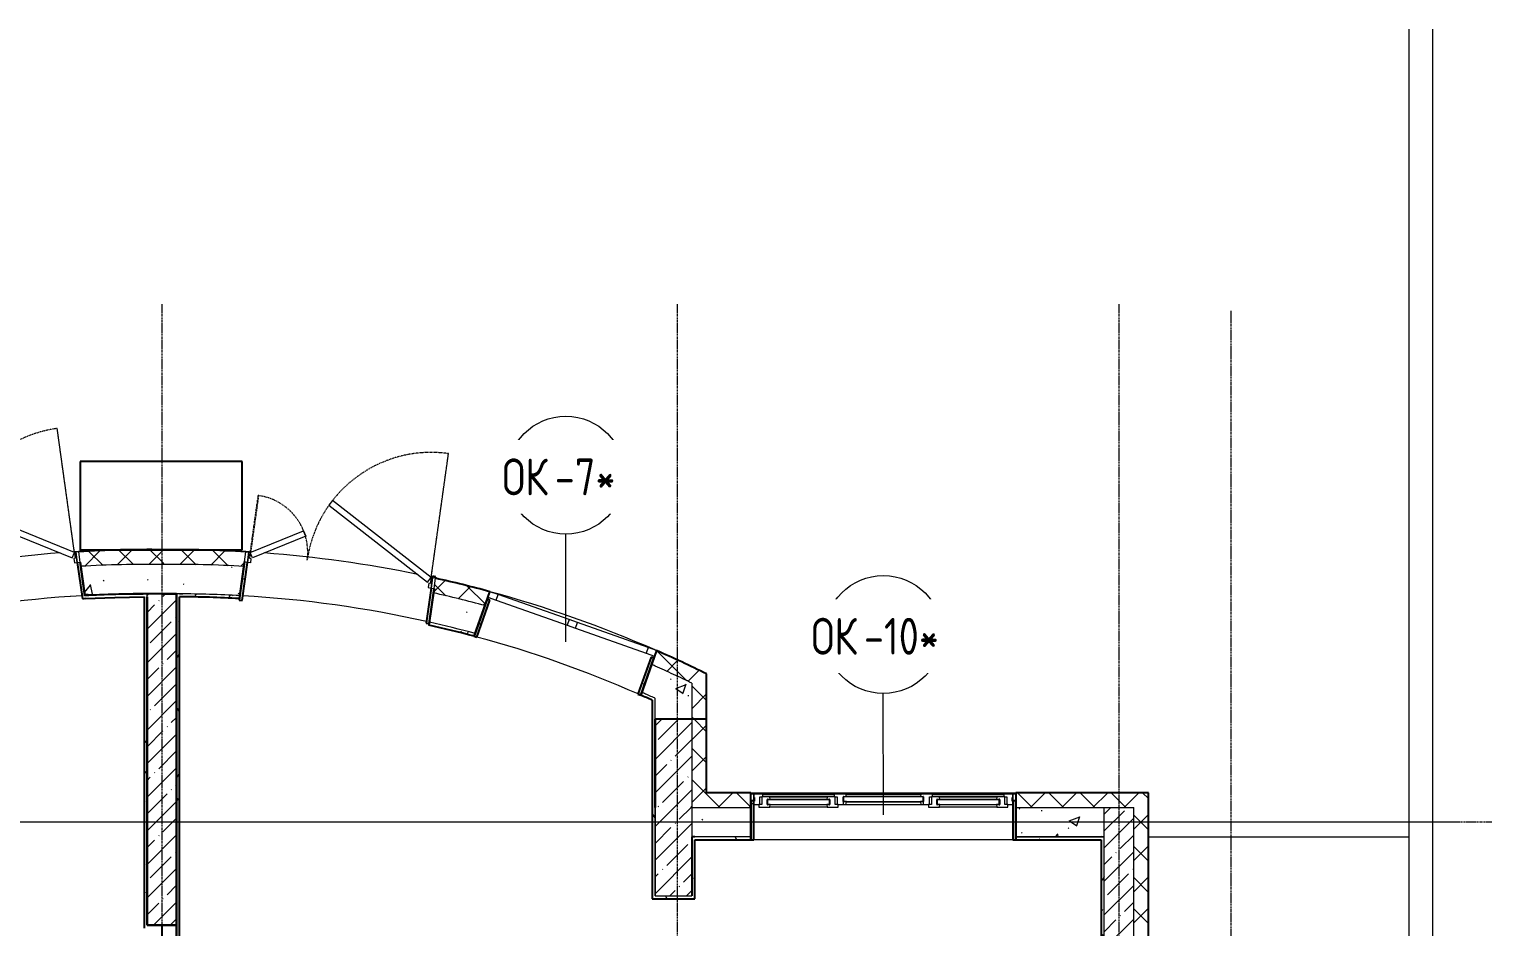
# Model space of a CAD drawing. Header units: millimetres. Extents: x -11854 to 4360091, y -19344 to 4989148.
# Drawn here: x 108003 to 117934, y 22007 to 28101 of the extents above; entities that cross this region are included whole.
import ezdxf

# ---------------------------------------------------------------- set-up
doc = ezdxf.new("R2010")
doc.units = ezdxf.units.MM
doc.linetypes.add('Линия сетки', pattern=[22.225, 12.7, -3.175, 3.175, -3.175])
doc.linetypes.add('Штрих', pattern=[6.35, 3.175, -3.175])
for name, color, linetype, lineweight in [('A-DOOR', 254, 'Continuous', 9), ('A-DOOR-FRAM', 254, 'Continuous', 18), ('A-FLOR', 254, 'Continuous', 9), ('A-GLAZ', 254, 'Continuous', 9), ('A-GLAZ-IDEN', 254, 'Continuous', 9), ('A-WALL', 254, 'Continuous', 9), ('S-GRID', 254, 'Continuous', 9)]:
    doc.layers.add(name, color=color, linetype=linetype, lineweight=lineweight)
doc.styles.add('ISOCPEUR_2', font='isocpeur.ttf', dxfattribs={"width": 0.8, "height": 250})
pattern_1 = [(45, (542041.67, 20914.14), (-114.04925, 114.04925), []), (45, (542155.72, 20914.14), (-114.04925, 114.04925), [201.613, -40.323, 3.353, -36.97])]
pattern_2 = [(45, (542041.67, 20914.14), (-106.066017, 106.066017), []), (135, (542041.67, 20914.14), (-106.066017, -106.066017), [])]
pattern_3 = [(50, (542041.7, 20914.14), (728.7365, -63.7558), [76.2, -838.2]), (355, (542041.7, 20914.14), (-140.9716, 764.2276), [60.96, -670.56]), (100.451, (542102.4, 20908.8), (587.77, 700.4668), [64.76, -712.36]), (46.184, (542041.7, 21117.3), (1084.3162, -168.171), [114.3, -1257.3]), (96.636, (542132, 21103.3), (949.61, 989.7098), [97.14, -1068.54]), (351.184, (542041.7, 21117.3), (949.6206, 989.7012), [91.44, -1005.84]), (21, (542143.3, 21066.54), (606.4579, -409.0606), [76.2, -838.2]), (326, (542143.3, 21066.54), (247.2083, 736.7529), [60.96, -670.56]), (71.451, (542193.8, 21032.46), (853.6683, 327.6855), [64.76, -712.36]), (37.5, (542041.67, 20914.14), (12.3547, 338.22012), [6.706, -655.726, 6.706, -674.014, -673.1]), (37.5, (542041.67, 20914.14), (12.3547, 338.22012), [-1343.152, 6.706, -666.394]), (7.5, (542041.67, 20914.14), (267.27887, 400.72213), [6.706, -381.406, 6.706, -640.486, -256.54]), (7.5, (542041.67, 20914.14), (267.27887, 400.72213), [-1035.304, 6.706, -249.834]), (327.5, (541815.1, 20914.14), (542.36333, -22.91534), [6.706, -247.294, 6.706, -785.774, -1051.56]), (327.5, (541815.1, 20914.14), (542.36333, -22.91534), [-1046.48, 6.706, -1044.854]), (317.5, (541713.5, 20914.14), (592.51696, 101.7071), [6.706, -323.494, 6.706, -519.582, -746.76]), (317.5, (541713.5, 20914.14), (592.51696, 101.7071), [-856.488, 6.706, -740.054])]
pattern_4 = [(0, (542041.67, 20914.14), (406.4, 101.6), [33.528, -271.272, 33.528, -271.272, -1625.6]), (0, (542041.67, 20914.14), (406.4, 101.6), [-609.6, 33.528, -576.072, 33.528, -271.272, -711.2]), (0, (542041.67, 20914.14), (406.4, 101.6), [-1524, 33.528, -169.672, 33.528, -474.472]), (120, (542194.07, 20964.94), (-291.18818, 301.152724), [33.528, -271.272, 33.528, -1896.872]), (120, (542194.07, 20964.94), (-291.18818, 301.152724), [-338.328, -271.272, 33.528, -576.072, -1016]), (120, (542194.07, 20964.94), (-291.18818, 301.152724), [-1219.2, 33.528, -271.272, 33.528, -677.672]), (120, (542194.07, 20964.94), (-291.18818, 301.152724), [-1557.528, -169.672, 33.528, -474.472]), (240, (542244.87, 21168.14), (-115.21182, -402.752724), [33.528, -271.272, 33.528, -1896.872]), (240, (542244.87, 21168.14), (-115.21182, -402.752724), [-338.328, -271.272, 33.528, -576.072, -1016]), (240, (542244.87, 21168.14), (-115.21182, -402.752724), [-1219.2, 33.528, -271.272, 33.528, -677.672]), (240, (542244.87, 21168.14), (-115.21182, -402.752724), [-1557.528, -169.672, 33.528, -474.472])]

# ---------------------------------------------------------------- blocks, each defined once
blk = doc.blocks.new('BIMLIB_Окно_Трехстворчатое_Wintech_СФрамугойСнизу_ГОСТ30674-99 - 1800Х1800-7464797-1А')
at = {"layer": 'A-GLAZ'}
for p, q in [((-755, 140), (-775, 140)), ((-755, 95), (-755, 140)), ((-694.8, 140), (-207.5, 140)), ((-210.3, 123.5), (-692, 123.5)), ((-646.8, 121.5), (-255.5, 121.5)), ((-644, 105), (-258.3, 105)), ((-129.1, 140), (379.1, 140)), ((376.3, 123.5), (-126.3, 123.5)), ((457.5, 140), (944.8, 140)), ((942, 123.5), (460.3, 123.5)), ((505.5, 121.5), (896.8, 121.5)), ((508.3, 105), (894, 105)), ((1025, 140), (1005, 140)), ((1005, 140), (1005, 95)), ((-255.5, 51.5), (-646.8, 51.5)), ((-644, 69), (-258.3, 69)), ((-129.1, 70), (379.1, 70)), ((-126.3, 87.5), (376.3, 87.5)), ((896.8, 51.5), (505.5, 51.5)), ((508.3, 69), (894, 69))]:
    blk.add_line(p, q, dxfattribs=at)
at = {"layer": 'A-GLAZ', "lineweight": 18}
for p, q in [((-755, 140), (-755, 117)), ((-694.8, 140), (-755, 140)), ((-755, 117), (-749.5, 117)), ((-749.5, 117), (-749.5, 93)), ((-713, 70), (-713, 121.5)), ((-713, 121.5), (-701, 121.5)), ((-646.8, 121.5), (-701, 121.5)), ((-701, 121.5), (-701, 70)), ((-692, 123.5), (-694.8, 140)), ((-692, 121.5), (-692, 123.5)), ((-665, 71), (-665, 103)), ((-665, 103), (-644, 103)), ((-239.8, 103), (-662.5, 103)), ((-662.5, 103), (-662.5, 71)), ((-644, 105), (-646.8, 121.5)), ((-644, 103), (-644, 105)), ((-255.5, 121.5), (-258.3, 105)), ((-258.3, 105), (-258.3, 103)), ((-258.3, 103), (-237.3, 103)), ((-201.3, 121.5), (-255.5, 121.5)), ((-239.8, 71), (-239.8, 103)), ((-237.3, 103), (-237.3, 71)), ((-207.5, 140), (-210.3, 123.5)), ((-210.3, 123.5), (-210.3, 121.5)), ((-129.1, 140), (-207.5, 140)), ((-201.3, 70), (-201.3, 121.5)), ((-201.3, 121.5), (-189.3, 121.5)), ((-189.3, 121.5), (-189.3, 70)), ((394.8, 121.5), (-144.8, 121.5)), ((-144.8, 121.5), (-144.8, 89.5)), ((-126.3, 123.5), (-129.1, 140)), ((-126.3, 121.5), (-126.3, 123.5)), ((379.1, 140), (376.3, 123.5)), ((376.3, 123.5), (376.3, 121.5)), ((457.5, 140), (379.1, 140)), ((394.8, 89.5), (394.8, 121.5)), ((439.3, 70), (439.3, 121.5)), ((439.3, 121.5), (451.3, 121.5)), ((505.5, 121.5), (451.3, 121.5)), ((451.3, 121.5), (451.3, 70)), ((460.3, 123.5), (457.5, 140)), ((460.3, 121.5), (460.3, 123.5)), ((487.3, 71), (487.3, 103)), ((487.3, 103), (508.3, 103)), ((912.5, 103), (489.8, 103)), ((489.8, 103), (489.8, 71)), ((508.3, 105), (505.5, 121.5)), ((508.3, 103), (508.3, 105)), ((896.8, 121.5), (894, 105)), ((894, 105), (894, 103)), ((894, 103), (915, 103)), ((951, 121.5), (896.8, 121.5)), ((912.5, 71), (912.5, 103)), ((915, 103), (915, 71)), ((944.8, 140), (942, 123.5)), ((942, 123.5), (942, 121.5)), ((1005, 140), (944.8, 140)), ((951, 70), (951, 121.5)), ((951, 121.5), (963, 121.5)), ((963, 121.5), (963, 70)), ((999.5, 93), (999.5, 117)), ((999.5, 117), (1005, 117)), ((1005, 117), (1005, 140)), ((-749.5, 93), (-755, 93)), ((-755, 70), (-721, 70)), ((-721, 70), (-721, 51.5)), ((-701, 70), (-721, 70)), ((-721, 51.5), (-646.8, 51.5)), ((-644, 71), (-665, 71)), ((-662.5, 71), (-239.8, 71)), ((-646.8, 51.5), (-644, 69)), ((-644, 69), (-644, 71)), ((-237.3, 71), (-258.3, 71)), ((-258.3, 71), (-258.3, 69)), ((-258.3, 69), (-255.5, 51.5)), ((-255.5, 51.5), (-181.3, 51.5)), ((-181.3, 70), (-201.3, 70)), ((-181.3, 51.5), (-181.3, 70)), ((-181.3, 70), (-147.3, 70)), ((-126.3, 89.5), (-147.3, 89.5)), ((-147.3, 89.5), (-147.3, 70)), ((-147.3, 70), (-129.1, 70)), ((-144.8, 89.5), (394.8, 89.5)), ((-129.1, 70), (-126.3, 87.5)), ((-126.3, 87.5), (-126.3, 89.5)), ((376.3, 89.5), (376.3, 87.5)), ((397.3, 89.5), (376.3, 89.5)), ((376.3, 87.5), (379.1, 70)), ((379.1, 70), (397.3, 70)), ((397.3, 70), (397.3, 89.5)), ((397.3, 70), (431.3, 70)), ((431.3, 70), (431.3, 51.5)), ((451.3, 70), (431.3, 70)), ((431.3, 51.5), (505.5, 51.5)), ((508.3, 71), (487.3, 71)), ((489.8, 71), (912.5, 71)), ((505.5, 51.5), (508.3, 69)), ((508.3, 69), (508.3, 71)), ((915, 71), (894, 71)), ((894, 71), (894, 69)), ((894, 69), (896.8, 51.5)), ((896.8, 51.5), (971, 51.5)), ((971, 70), (951, 70)), ((971, 51.5), (971, 70)), ((971, 70), (1005, 70)), ((1005, 93), (999.5, 93))]:
    blk.add_line(p, q, dxfattribs=at)
at = {"layer": 'A-GLAZ', "lineweight": 25}
for p, q in [((-665, 103), (-665, 71)), ((-662.5, 103), (-665, 103)), ((-662.5, 71), (-662.5, 103)), ((-237.3, 103), (-239.8, 103)), ((-239.8, 103), (-239.8, 71)), ((-237.3, 71), (-237.3, 103)), ((-144.8, 121.5), (-147.3, 121.5)), ((-147.3, 121.5), (-147.3, 89.5)), ((-144.8, 89.5), (-144.8, 121.5)), ((394.8, 121.5), (394.8, 89.5)), ((397.3, 121.5), (394.8, 121.5)), ((397.3, 89.5), (397.3, 121.5)), ((487.3, 103), (487.3, 71)), ((489.8, 103), (487.3, 103)), ((489.8, 71), (489.8, 103)), ((915, 103), (912.5, 103)), ((912.5, 103), (912.5, 71)), ((915, 71), (915, 103)), ((-665, 71), (-662.5, 71)), ((-239.8, 71), (-237.3, 71)), ((-147.3, 89.5), (-144.8, 89.5)), ((394.8, 89.5), (397.3, 89.5)), ((487.3, 71), (489.8, 71)), ((912.5, 71), (915, 71))]:
    blk.add_line(p, q, dxfattribs=at)
blk = doc.blocks.new('Дверь_Двупольная_внутренняя ПВХ профиль - Дверной блок наружный металлический остекленный ДНМО 24х13 Л-6073768-1А')
at = {"layer": 'A-DOOR', "linetype": 'Штрих'}
for p, q in [((618, 1000), (618, 150)), ((-618, 540), (-618, 150))]:
    blk.add_line(p, q, dxfattribs=at)
at = {"layer": 'A-DOOR'}
for p, q in [((620, 1000), (618, 1000)), ((-620, 540), (-618, 540)), ((-650, 150), (-630, 150)), ((-650, 80), (-650, 150)), ((-630, 150), (-630, 80)), ((-618, 150), (-620, 150)), ((618, 150), (620, 150)), ((650, 150), (630, 150)), ((630, 150), (630, 80)), ((650, 80), (650, 150)), ((-630, 80), (-650, 80)), ((630, 80), (650, 80))]:
    blk.add_line(p, q, dxfattribs=at)
at = {"layer": 'A-DOOR', "linetype": 'Штрих', "lineweight": 18}
for p, q in [((620, 150), (620, 1000)), ((-620, 150), (-620, 540))]:
    blk.add_line(p, q, dxfattribs=at)
at = {"layer": 'A-DOOR', "lineweight": 18}
for p, q in [((-116.1, 575), (-136.1, 540.4)), ((-136.1, 540.4), (600, 115.4)), ((620, 150), (-116.1, 575)), ((-620, 150), (-282.3, 345)), ((-262.3, 310.4), (-600, 115.4)), ((-282.3, 345), (-262.3, 310.4)), ((-600, 115.4), (-620, 150)), ((600, 115.4), (620, 150))]:
    blk.add_line(p, q, dxfattribs=at)
at = {"layer": 'A-DOOR', "linetype": 'Штрих'}
for centre, radius, start, end in [((620, 150), 850, 90, 180), ((-620, 150), 390, 360, 90)]:
    blk.add_arc(centre, radius, start, end, dxfattribs=at)
at = {"layer": 'A-DOOR-FRAM'}
for p, q in [((-630, 150), (-620, 150)), ((-630, 80), (-630, 150)), ((-620, 150), (-620, 110)), ((-620, 110), (-610, 110)), ((-610, 110), (-610, 80)), ((620, 110), (610, 110)), ((610, 110), (610, 80)), ((630, 150), (620, 150)), ((620, 150), (620, 110)), ((630, 80), (630, 150)), ((-610, 80), (-630, 80)), ((610, 80), (630, 80))]:
    blk.add_line(p, q, dxfattribs=at)
blk = doc.blocks.new('Окно 1800х800 - ОК 1200Х1800_ОК-3_1 _ВНУТРЕННИЕ ОКНА_ EI 31-7437621-1А')
at = {"layer": 'A-GLAZ', "lineweight": 18}
for p, q in [((-415, 150), (-475, 150)), ((-475, 110), (-415, 110)), ((-415, 110), (-415, 150)), ((725, 150), (665, 150)), ((665, 150), (665, 110)), ((665, 110), (725, 110))]:
    blk.add_line(p, q, dxfattribs=at)
at = {"layer": 'A-GLAZ'}
for p, q in [((-415, 110), (-415, 150)), ((95, 150), (-415, 150)), ((-415, 110), (95, 110)), ((155, 150), (95, 150)), ((95, 150), (95, 110)), ((95, 110), (155, 110)), ((665, 150), (155, 150)), ((155, 110), (155, 150)), ((155, 110), (665, 110)), ((665, 150), (665, 110))]:
    blk.add_line(p, q, dxfattribs=at)
blk = doc.blocks.new('Марка окна - Марка окна-2857-1А')
at = {"layer": 'A-GLAZ-IDEN'}
blk.add_circle((0, 0), 4.001, dxfattribs=at)

msp = doc.modelspace()

# ---------------------------------------------------------------- hatches: boundary and pattern name
at = {"layer": 'A-WALL'}
h = msp.add_hatch(dxfattribs=at)
h.set_pattern_fill('FP_5', color=8, style=0, pattern_type=2)
h.set_pattern_definition(pattern_2)
h.paths.add_polyline_path([(105302.6, 23661.3), (105427.1, 23720.4), (105576.4, 23788), (105543, 23882.5), (105422.3, 23828.4), (105302.6, 23772.3)])
h.paths.add_polyline_path([(106707.9, 24187.8), (106885.9, 24233.9), (107065, 24275.9), (107051.2, 24375.3), (106862.3, 24331), (106674.5, 24282.3)])
h.paths.add_polyline_path([(108352.6, 24454.7), (108629.4, 24465.7), (108906.4, 24467.2), (108906.4, 24567.2), (108622.5, 24565.6), (108339, 24553.1), (108348.6, 24483.8)])
h = msp.add_hatch(dxfattribs=at)
h.set_pattern_fill('FP_5', color=8, style=0, pattern_type=2)
h.set_pattern_definition(pattern_2)
h.paths.add_polyline_path([(112502.6, 23661.5), (112502.6, 23772.5), (112382.8, 23828.6), (112262.1, 23882.7), (112228.7, 23788.1), (112252.6, 23777.6), (112378.1, 23720.6), (112501.3, 23662.1)])
h.paths.add_polyline_path([(111097.2, 24187.8), (111130.6, 24282.4), (110946.6, 24330.2), (110761.5, 24373.6), (110747.6, 24274.3), (110922.9, 24233)])
h.paths.add_polyline_path([(109460.1, 24454.2), (109474, 24553.6), (109190.3, 24565.3), (108906.4, 24567.2), (108906.4, 24467.2), (109183.4, 24465.5), (109328.3, 24459.6)])
h = msp.add_hatch(dxfattribs=at)
h.set_pattern_fill('FP_2', color=8, style=0, pattern_type=2)
h.set_pattern_definition(pattern_3)
h.paths.add_polyline_path([(105552.6, 23558.1), (105643.3, 23598.9), (105576.4, 23788), (105552.6, 23777.4), (105552.6, 23622.2)])
h.paths.add_polyline_path([(106774.7, 23998.6), (106933.2, 24039.5), (107092.6, 24077.1), (107065, 24275.9), (106885.9, 24233.9), (106707.9, 24187.8), (106731.9, 24119.9)])
h.paths.add_polyline_path([(108380.3, 24256), (108643.2, 24266), (108906.3, 24267.2), (108906.4, 24467.2), (108629.4, 24465.7), (108352.6, 24454.7), (108376.4, 24283.6)])
h = msp.add_hatch(dxfattribs=at)
h.set_pattern_fill('FP_3', color=8, style=0, pattern_type=2)
h.set_pattern_definition(pattern_4)
h.paths.add_polyline_path([(108363.1, 24234.3), (108383.1, 24235.4), (108348.6, 24483.8), (108328.8, 24481), (108348.6, 24338.4)])
h = msp.add_hatch(dxfattribs=at)
h.set_pattern_fill('FP_2', color=8, style=0, pattern_type=2)
h.set_pattern_definition(pattern_3)
h.paths.add_polyline_path([(112252.6, 23558.2), (112252.6, 23777.6), (112228.7, 23788.1), (112161.9, 23599), (112242.6, 23562.8)])
h.paths.add_polyline_path([(111030.4, 23998.7), (111097.2, 24187.8), (110922.9, 24233), (110747.6, 24274.3), (110719.8, 24075.5), (110914.8, 24028.6)])
h.paths.add_polyline_path([(109432.3, 24255.5), (109460.1, 24454.2), (109183.4, 24465.5), (108906.4, 24467.2), (108906.3, 24267.2), (109022.6, 24267.6), (109227.5, 24264.2), (109328.3, 24259.9)])
h = msp.add_hatch(dxfattribs=at)
h.set_pattern_fill('FP_3', color=8, style=0, pattern_type=2)
h.set_pattern_definition(pattern_4)
h.paths.add_polyline_path([(109447.9, 24222.2), (109484.1, 24481.5), (109464.3, 24484.3), (109428.1, 24224.9)])
h = msp.add_hatch(dxfattribs=at)
h.set_pattern_fill('FP_3', color=8, style=0, pattern_type=2)
h.set_pattern_definition(pattern_4)
h.paths.add_polyline_path([(105552.6, 23536.1), (105668.3, 23588.1), (105661.6, 23607), (105552.6, 23558.1)])
h.paths.add_polyline_path([(106762, 23974.6), (106938, 24020.1), (107115, 24061.6), (107112.2, 24081.5), (107092.6, 24077.1), (106933.2, 24039.6), (106755.3, 23993.5)])
h.paths.add_polyline_path([(108383.1, 24235.4), (108582.8, 24243.6), (108802.6, 24246.7), (108802.6, 24266.7), (108591.4, 24263.9), (108380.3, 24255.3)])
h = msp.add_hatch(dxfattribs=at)
h.set_pattern_fill('FP_3', color=8, style=0, pattern_type=2)
h.set_pattern_definition(pattern_4)
h.paths.add_polyline_path([(108782.6, 21997.4), (108802.6, 21997.4), (108802.6, 24246.7), (108782.6, 24246.7), (108782.6, 22129.2)])
h = msp.add_hatch(dxfattribs=at)
h.set_pattern_fill('FP_1', color=8, style=0, pattern_type=2)
h.set_pattern_definition(pattern_1)
h.paths.add_polyline_path([(108802.6, 22017.4), (109002.6, 22017.4), (109002.6, 24267.4), (108802.6, 24266.7), (108802.6, 22129.2)])
h = msp.add_hatch(dxfattribs=at)
h.set_pattern_fill('FP_3', color=8, style=0, pattern_type=2)
h.set_pattern_definition(pattern_4)
h.paths.add_polyline_path([(109022.6, 16907.5), (109022.6, 24267.6), (109002.6, 24267.7), (109002.6, 16907.5)])
h = msp.add_hatch(dxfattribs=at)
h.set_pattern_fill('FP_3', color=8, style=0, pattern_type=2)
h.set_pattern_definition(pattern_4)
h.paths.add_polyline_path([(112232.6, 23545.4), (112232.6, 23567.4), (112161.9, 23599), (112155.2, 23580.1), (112193.9, 23562.8)])
h.paths.add_polyline_path([(111023.8, 23979.8), (111030.4, 23998.7), (110875.5, 24038.7), (110719.8, 24075.5), (110717, 24055.6), (110914.8, 24007.9)])
h.paths.add_polyline_path([(109429.6, 24235.6), (109432.3, 24255.5), (109227.5, 24264.2), (109022.6, 24267.6), (109022.6, 24247.6), (109226.1, 24244.3), (109328.3, 24239.9)])
h = msp.add_hatch(dxfattribs=at)
h.set_pattern_fill('FP_3', color=8, style=0, pattern_type=2)
h.set_pattern_definition(pattern_4)
h.paths.add_polyline_path([(111042.6, 23973.1), (111131.2, 24223.9), (111112.3, 24230.5), (111023.8, 23979.8)])
h = msp.add_hatch(dxfattribs=at)
h.set_pattern_fill('FP_3', color=8, style=0, pattern_type=2)
h.set_pattern_definition(pattern_4)
h.paths.add_polyline_path([(112155.2, 23580.1), (112243.8, 23830.8), (112224.9, 23837.5), (112136.4, 23586.8)])
h = msp.add_hatch(dxfattribs=at)
h.set_pattern_fill('FP_2', color=8, style=0, pattern_type=2)
h.set_pattern_definition(pattern_3)
h.paths.add_polyline_path([(112252.6, 23417.4), (112502.6, 23417.4), (112502.6, 23661.5), (112378.1, 23720.6), (112252.6, 23777.6), (112252.6, 23558.2)])
h = msp.add_hatch(dxfattribs=at)
h.set_pattern_fill('FP_5', color=8, style=0, pattern_type=2)
h.set_pattern_definition(pattern_2)
h.paths.add_polyline_path([(112502.6, 23417.4), (112602.6, 23417.4), (112602.6, 23723.8), (112502.6, 23772.5), (112502.6, 23661.5)])
h = msp.add_hatch(dxfattribs=at)
h.set_pattern_fill('FP_3', color=8, style=0, pattern_type=2)
h.set_pattern_definition(pattern_4)
h.paths.add_polyline_path([(112232.6, 22197.4), (112252.6, 22197.4), (112252.6, 23558.2), (112232.6, 23567.4), (112232.6, 22626.9)])
h = msp.add_hatch(dxfattribs=at)
h.set_pattern_fill('FP_1', color=8, style=0, pattern_type=2)
h.set_pattern_definition(pattern_1)
h.paths.add_polyline_path([(112252.6, 22817.4), (112502.6, 22817.4), (112502.6, 23417.4), (112252.6, 23417.4), (112252.6, 22917.4)])
h = msp.add_hatch(dxfattribs=at)
h.set_pattern_fill('FP_5', color=8, style=0, pattern_type=2)
h.set_pattern_definition(pattern_2)
h.paths.add_polyline_path([(112502.6, 22917.4), (112602.6, 22917.4), (112602.6, 23417.4), (112502.6, 23417.4), (112502.6, 23124.5)])
h = msp.add_hatch(dxfattribs=at)
h.set_pattern_fill('FP_5', color=8, style=0, pattern_type=2)
h.set_pattern_definition(pattern_2)
h.paths.add_polyline_path([(112502.6, 22817.4), (112902.6, 22817.4), (112902.6, 22917.4), (112502.6, 22917.4)])
h.paths.add_polyline_path([(114702.6, 22817.4), (115602.6, 22817.4), (115602.6, 22917.4), (114702.6, 22917.4), (114702.6, 22875.7)])
h = msp.add_hatch(dxfattribs=at)
h.set_pattern_fill('FP_3', color=8, style=0, pattern_type=2)
h.set_pattern_definition(pattern_4)
h.paths.add_polyline_path([(112902.6, 22597.4), (112922.6, 22597.4), (112922.6, 22862.4), (112902.6, 22862.4), (112902.6, 22626.9)])
h = msp.add_hatch(dxfattribs=at)
h.set_pattern_fill('FP_1', color=8, style=0, pattern_type=2)
h.set_pattern_definition(pattern_1)
h.paths.add_polyline_path([(112501.3, 22217.4), (112502.6, 22217.4), (112502.6, 22817.4), (112252.6, 22817.4), (112252.6, 22217.4)])
h = msp.add_hatch(dxfattribs=at)
h.set_pattern_fill('FP_2', color=8, style=0, pattern_type=2)
h.set_pattern_definition(pattern_3)
h.paths.add_polyline_path([(112502.6, 22617.4), (112902.6, 22617.4), (112902.6, 22817.4), (112502.6, 22817.4), (112502.6, 22626.9)])
h.paths.add_polyline_path([(114702.6, 22617.4), (115302.6, 22617.4), (115302.6, 22817.4), (114702.6, 22817.4), (114702.6, 22626.9)])
h = msp.add_hatch(dxfattribs=at)
h.set_pattern_fill('FP_1', color=8, style=0, pattern_type=2)
h.set_pattern_definition(pattern_1)
h.paths.add_polyline_path([(115302.6, 18267.4), (115502.6, 18267.4), (115502.6, 22817.4), (115302.6, 22817.4), (115302.6, 18462.4)])
h = msp.add_hatch(dxfattribs=at)
h.set_pattern_fill('FP_5', color=8, style=0, pattern_type=2)
h.set_pattern_definition(pattern_2)
h.paths.add_polyline_path([(115502.6, 18267.4), (115602.6, 18267.4), (115602.6, 22817.4), (115502.6, 22817.4), (115502.6, 18645.6)])
h = msp.add_hatch(dxfattribs=at)
h.set_pattern_fill('FP_3', color=8, style=0, pattern_type=2)
h.set_pattern_definition(pattern_4)
h.paths.add_polyline_path([(112522.6, 22217.4), (112522.6, 22617.4), (112502.6, 22617.4), (112502.6, 22217.4)])
h = msp.add_hatch(dxfattribs=at)
h.set_pattern_fill('FP_3', color=8, style=0, pattern_type=2)
h.set_pattern_definition(pattern_4)
h.paths.add_polyline_path([(115282.6, 22597.4), (115302.6, 22597.4), (115302.6, 22617.4), (114702.6, 22617.4), (114702.6, 22597.4), (115039.7, 22597.4)])
h.paths.add_polyline_path([(112522.6, 22597.4), (112902.6, 22597.4), (112902.6, 22617.4), (112522.6, 22617.4)])
h = msp.add_hatch(dxfattribs=at)
h.set_pattern_fill('FP_3', color=8, style=0, pattern_type=2)
h.set_pattern_definition(pattern_4)
h.paths.add_polyline_path([(115282.6, 18872.4), (115302.6, 18872.4), (115302.6, 22597.4), (115282.6, 22597.4), (115282.6, 18892.4)])
h = msp.add_hatch(dxfattribs=at)
h.set_pattern_fill('FP_3', color=8, style=0, pattern_type=2)
h.set_pattern_definition(pattern_4)
h.paths.add_polyline_path([(112501.3, 22197.4), (112522.6, 22197.4), (112522.6, 22217.4), (112252.6, 22217.4), (112252.6, 22197.4)])
h = msp.add_hatch(dxfattribs=at)
h.set_pattern_fill('FP_2', color=8, style=0, pattern_type=2)
h.set_pattern_definition(pattern_3)
h.paths.add_polyline_path([(109002.6, 18887.4), (109002.6, 22017.4), (108902.6, 22017.4), (108902.6, 18887.4)])

# ---------------------------------------------------------------- linework, layer by layer
at = {"layer": 'A-FLOR', "color": 8}
msp.add_line((115602.6, 22617.4), (117372.6, 22617.4), dxfattribs=at)
for centre, start, end in [((108809.9, 16437.8), 93.29156, 102.52296), ((108809.9, 16437.8), 92.11084, 92.43048), ((108809.9, 16437.8), 90.5306, 91.42677), ((108995.8, 16437.7), 77.42658, 86.65793)]:
    msp.add_arc(centre, 7830, start, end, dxfattribs=at)
at = {"layer": 'A-GLAZ-IDEN', "color": 8}
for p, q in [((111646.4, 23941.1), (111645.5, 24673.5)), ((113802.6, 22767.4), (113801.6, 23591.3))]:
    msp.add_line(p, q, dxfattribs=at)
at = {"layer": 'A-WALL', "color": 8}
for p, q in [((117372.6, -427.6), (117372.6, 28101.2)), ((117532.6, 28101.2), (117532.6, -587.6)), ((108303.1, 24551.9), (108306.8, 24552.2)), ((109506, 24551.6), (109507.8, 24551.5)), ((110728.5, 24380.9), (110730.2, 24380.5)), ((110732.1, 24380.1), (110741.9, 24378)), ((108802.6, 24246.7), (108802.6, 24266.7)), ((112252.6, 23886.9), (112262.1, 23882.7)), ((112502.6, 23661.5), (112502.6, 22617.4)), ((112252.6, 23417.4), (112252.6, 23558.2)), ((112902.6, 22917.4), (114702.6, 22917.4)), ((112252.6, 22817.4), (112252.6, 22217.4)), ((112252.6, 22217.4), (112252.6, 22817.4)), ((112502.6, 22817.4), (112902.6, 22817.4)), ((114702.6, 22817.4), (115502.6, 22817.4)), ((115302.6, 22617.4), (115302.6, 22817.4)), ((115502.6, 18267.4), (115502.6, 22817.4)), ((112902.6, 22617.4), (112522.6, 22617.4)), ((112902.6, 22617.4), (112902.6, 22617.4)), ((114682.6, 22597.4), (112922.6, 22597.4)), ((114702.6, 22617.4), (115302.6, 22617.4)), ((115302.6, 22617.4), (114702.6, 22617.4)), ((115302.6, 18797.4), (115302.6, 22617.4)), ((112252.6, 22217.4), (112502.6, 22217.4))]:
    msp.add_line(p, q, dxfattribs=at)
at = {"layer": 'A-WALL', "color": 8, "lineweight": 25}
for p, q in [((109447.5, 25167.4), (108347.5, 25167.4)), ((108347.5, 25167.4), (108347.5, 24567.4)), ((109447.5, 24567.4), (109447.5, 25167.4)), ((108347.5, 24567.4), (109447.5, 24567.4)), ((108328.8, 24481), (108363.1, 24234.3)), ((108348.6, 24483.8), (108380.3, 24256)), ((108380.3, 24255.3), (108348.6, 24483.8)), ((109464.3, 24484.3), (109428.1, 24224.9)), ((109429.6, 24235.6), (109464.3, 24484.3)), ((109447.9, 24222.2), (109484.1, 24481.5)), ((110743.2, 24387), (110741.7, 24376.4)), ((110763, 24384.2), (110743.2, 24387)), ((110761.5, 24373.6), (110763, 24384.2)), ((108782.6, 24246.7), (108782.6, 21997.4)), ((108802.6, 24267.4), (108802.6, 24266.7)), ((109002.6, 24267.4), (108802.6, 24267.4)), ((108802.6, 24246.7), (108802.6, 22017.4)), ((108802.6, 22017.4), (108802.6, 24246.7)), ((109002.6, 24267.7), (109002.6, 18887.4)), ((109002.6, 22017.4), (109002.6, 24267.4)), ((109022.6, 16907.5), (109022.6, 24247.6)), ((110732, 24307.1), (110698.7, 24069)), ((110751.8, 24304.3), (110717, 24055.6)), ((110718.5, 24066.2), (110751.8, 24304.3)), ((111023.8, 23979.8), (111130.6, 24282.4)), ((109428.1, 24224.9), (109447.9, 24222.2)), ((111112.3, 24230.5), (111023.8, 23979.8)), ((111042.6, 23973.1), (111131.2, 24223.9)), ((111131.2, 24223.9), (111112.3, 24230.5)), ((110698.7, 24069), (110718.5, 24066.2)), ((111023.8, 23979.8), (111042.6, 23973.1)), ((112224.9, 23837.5), (112136.4, 23586.8)), ((112262.1, 23882.7), (112155.2, 23580.1)), ((112243.8, 23830.8), (112224.9, 23837.5)), ((112155.2, 23580.1), (112243.8, 23830.8)), ((112602.6, 22917.4), (112602.6, 23723.8)), ((112136.4, 23586.8), (112155.2, 23580.1)), ((112232.6, 23545.4), (112232.6, 22197.4)), ((112602.6, 23417.4), (112252.6, 23417.4)), ((112252.6, 23417.4), (112252.6, 22817.4)), ((112252.6, 22817.4), (112252.6, 23417.4)), ((112902.6, 22917.4), (112602.6, 22917.4)), ((112902.6, 22617.4), (112902.6, 22917.4)), ((112902.6, 22862.4), (112902.6, 22597.4)), ((112922.6, 22862.4), (112902.6, 22862.4)), ((112922.6, 22597.4), (112922.6, 22862.4)), ((114682.6, 22862.4), (114682.6, 22597.4)), ((114702.6, 22862.4), (114682.6, 22862.4)), ((115602.6, 22917.4), (114702.6, 22917.4)), ((114702.6, 22917.4), (114702.6, 22617.4)), ((114702.6, 22597.4), (114702.6, 22862.4)), ((115602.6, 22817.4), (115602.6, 22917.4)), ((115602.6, 18267.4), (115602.6, 22817.4)), ((112502.6, 22617.4), (112502.6, 22617.4)), ((112522.6, 22617.4), (112502.6, 22617.4)), ((112502.6, 22617.4), (112502.6, 22217.4)), ((112522.6, 22197.4), (112522.6, 22597.4)), ((112522.6, 22597.4), (112902.6, 22597.4)), ((112902.6, 22597.4), (112902.6, 22617.4)), ((112902.6, 22597.4), (112922.6, 22597.4)), ((114682.6, 22597.4), (114702.6, 22597.4)), ((114702.6, 22617.4), (114702.6, 22597.4)), ((114702.6, 22597.4), (115282.6, 22597.4)), ((115282.6, 22597.4), (115282.6, 18892.4)), ((112232.6, 22197.4), (112522.6, 22197.4)), ((108802.6, 22017.4), (109002.6, 22017.4)), ((108902.6, 22017.4), (108802.6, 22017.4)), ((109002.6, 22017.4), (108902.6, 22017.4)), ((108902.6, 22017.4), (108902.6, 18887.4)), ((109002.6, 18887.4), (109002.6, 22017.4))]:
    msp.add_line(p, q, dxfattribs=at)
at = {"layer": 'A-WALL', "color": 8, "lineweight": 25, "flags": 128}
for points in [[(108383.1, 24235.4), (108582.8, 24243.6), (108782.6, 24246.7)], [(108906.3, 24267.2), (108954.4, 24267.6), (109002.6, 24267.7)]]:
    msp.add_lwpolyline(points, dxfattribs=at)
at = {"layer": 'A-WALL', "color": 8}
for centre, radius, start, end in [((108809.9, 16437.8), 8130, 94.20925, 101.60541), ((108809.9, 16437.8), 8130, 93.32159, 93.53346), ((108995.8, 16437.7), 8130, 86.41605, 86.62791), ((108995.8, 16437.7), 8130, 78.33033, 85.75402), ((108809.9, 16437.8), 8030, 89.31149, 93.26436), ((108995.8, 16437.7), 8030, 86.68514, 90.63802), ((108809.9, 16437.8), 7830, 93.29218, 102.52249), ((108995.8, 16437.7), 7830, 89.80421, 89.95056), ((108995.8, 16438.1), 7829.6, 86.80397, 89.80418), ((108995.8, 16437.7), 7830, 86.80401, 89.80421), ((108995.8, 16437.7), 7830, 77.42702, 86.65733), ((108995.8, 16437.7), 8030, 74.82912, 77.3992), ((108995.8, 16437.7), 8130, 66.38524, 74.77632), ((108995.8, 16437.7), 7830, 74.93879, 77.28034), ((108995.8, 16437.7), 7830, 74.93879, 77.28034), ((108995.8, 16437.7), 7810, 66.28489, 74.80307), ((108995.8, 16437.7), 8030, 66.07292, 66.25888), ((108995.8, 16437.7), 7830, 65.58274, 66.14921), ((108995.8, 16437.7), 7830, 65.58273, 66.14921), ((108995.8, 16437.7), 7830, 65.42191, 65.58273)]:
    msp.add_arc(centre, radius, start, end, dxfattribs=at)
at = {"layer": 'A-WALL', "color": 8, "lineweight": 25}
for centre, radius, start, end in [((108809.9, 16437.8), 8130, 89.31965, 93.32159), ((108995.8, 16437.7), 8130, 86.62791, 90.62986), ((108995.8, 16437.7), 8130, 74.77632, 77.45644), ((108803.1, 16457.6), 7789.1, 93.09108, 93.2387), ((108809.9, 16437.8), 7830, 89.29454, 93.1455), ((108803.1, 16457.6), 7809.1, 90.00409, 93.10344), ((108995.8, 16437.7), 7810, 86.81623, 89.8037), ((108995.8, 16437.7), 7810, 74.95007, 77.26812), ((108995.8, 16437.7), 8130, 63.66393, 66.31168), ((108995.8, 16437.7), 7810, 65.51611, 66.13794)]:
    msp.add_arc(centre, radius, start, end, dxfattribs=at)
at = {"layer": 'A-WALL', "color": 8}
msp.add_open_spline([(112502.6, 23661.5), (112461.2, 23681.6), (112378.2, 23721), (112294.6, 23759), (112252.6, 23777.6)], degree=3, dxfattribs=at)
at = {"layer": 'S-GRID', "color": 8, "linetype": 'Линия сетки'}
for p, q in [((108902.6, 26233.7), (108902.6, -4343.8)), ((112402.6, 26233.7), (112402.6, -4343.8)), ((115402.6, 26233.7), (115402.6, -4343.8)), ((116162.5, 26188.3), (116162.5, -1496.5)), ((117662.5, 22717.4), (78806.8, 22717.4)), ((117934.2, 22717.4), (78806.8, 22717.4))]:
    msp.add_line(p, q, dxfattribs=at)

# ---------------------------------------------------------------- block references
at = {"layer": 'A-DOOR', "color": 8}
for p, rotation in [((107715.8, 24315.1), 7.907331107793539), ((110097, 24315.1), 352.0421746964499)]:
    msp.add_blockref('Дверь_Двупольная_внутренняя ПВХ профиль - Дверной блок наружный металлический остекленный ДНМО 24х13 Л-6073768-1А', p, dxfattribs=dict(at, rotation=rotation))
at = {"layer": 'A-GLAZ', "color": 8, "rotation": 340.544001519595}
msp.add_blockref('Окно 1800х800 - ОК 1200Х1800_ОК-3_1 _ВНУТРЕННИЕ ОКНА_ EI 31-7437621-1А', (111528.6, 23982.7), dxfattribs=at)
at = {"layer": 'A-GLAZ', "color": 8}
msp.add_blockref('BIMLIB_Окно_Трехстворчатое_Wintech_СФрамугойСнизу_ГОСТ30674-99 - 1800Х1800-7464797-1А', (113677.6, 22767.4), dxfattribs=at)
at = {"layer": 'A-GLAZ-IDEN', "color": 8, "xscale": 99.99999999999991, "yscale": 99.99999999999991, "zscale": 99.99999999999991}
for p in [(111646.4, 25073.6), (113802.6, 23991.5)]:
    msp.add_blockref('Марка окна - Марка окна-2857-1А', p, dxfattribs=at)

# ---------------------------------------------------------------- next in the draw order: texts
at = {"layer": 'A-GLAZ-IDEN', "color": 8, "char_height": 250, "width": 432.911, "attachment_point": 1, "style": 'ISOCPEUR_2', "bg_fill": 2}
for insert in [(111214, 25186.8), (113313.4, 24104.7)]:
    msp.add_mtext('ОК', dxfattribs=dict(at, insert=insert))

# ---------------------------------------------------------------- next in the draw order: texts
at = {"layer": 'A-GLAZ-IDEN', "color": 8, "char_height": 250, "attachment_point": 1, "style": 'ISOCPEUR_2', "bg_fill": 2}
for s, insert, width in [('-7*', (111571.1, 25186.8), 606.076), ('-10*', (113670.6, 24104.7), 743.164)]:
    msp.add_mtext(s, dxfattribs=dict(at, insert=insert, width=width))

doc.saveas('drawing.dxf')
